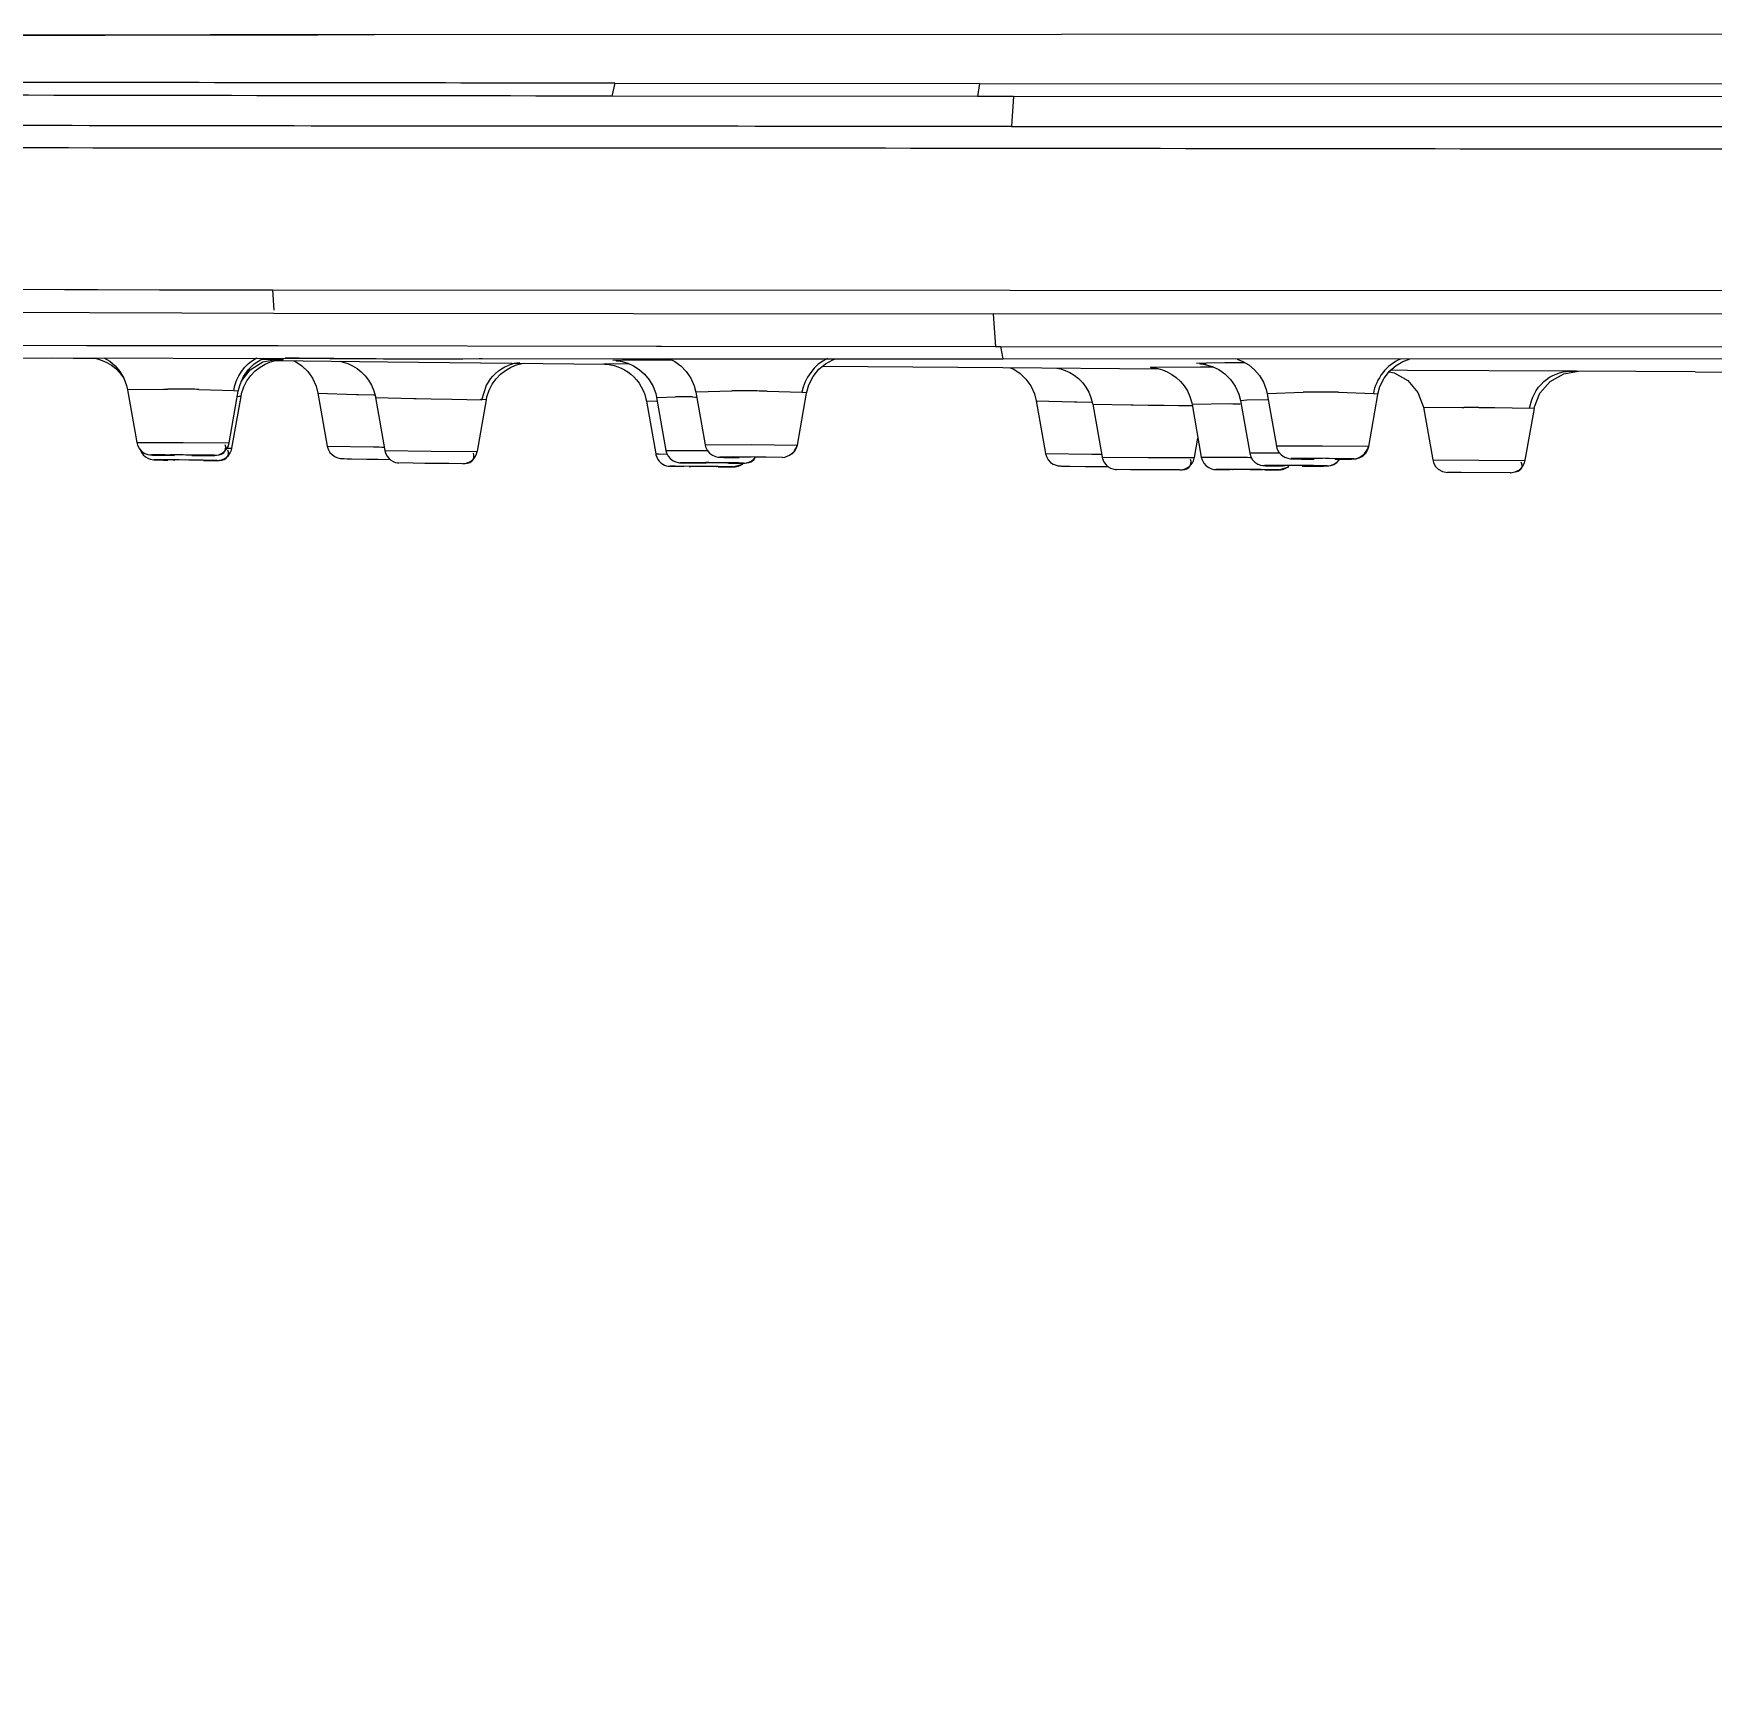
# Model space of a CAD drawing. Header units: millimetres. Extents: x 5438 to 6032, y -2661 to -1821.
# Drawn here: x 5602.8 to 5616.81, y -2105.21 to -2091.33 of the extents above; entities that cross this region are included whole.
import ezdxf

# ---------------------------------------------------------------- set-up
doc = ezdxf.new("R2010")
doc.units = ezdxf.units.MM
doc.header["$LTSCALE"] = 0.1
doc.layers.get('0').update_dxf_attribs({"lineweight": 15})
doc.layers.add('DIM', color=3, linetype='Continuous', lineweight=9)
doc.styles.get("Standard").update_dxf_attribs({"font": 'arial.ttf'})
doc.dimstyles.new('ISO-25', dxfattribs={"dimtxt": 2.5, "dimasz": 2.5, "dimexe": 1.25, "dimexo": 0.625, "dimtad": 1, "dimlfac": 5, "dimtxsty": 'Standard', "dimcen": 2.5, "dimadec": 0, "dimazin": 0, "dimtfac": 1, "dimtmove": 0, "dimatfit": 3, "dimfxl": 0, "dimarcsym": 0})

# ---------------------------------------------------------------- blocks, each defined once
blk = doc.blocks.new('*D113')
at = {"layer": 'Defpoints', "color": 0}
for p in [(5589.715, -2093.261), (5656.561, -2093.262), (5656.561, -2117.837)]:
    blk.add_point(p, dxfattribs=at)
at = {"layer": 'DIM', "color": 0, "lineweight": -2}
for p, q in [((5589.715, -2093.886), (5589.715, -2119.087)), ((5656.561, -2093.887), (5656.561, -2119.087)), ((5593.715, -2117.837), (5652.561, -2117.837))]:
    blk.add_line(p, q, dxfattribs=at)
at = {"layer": 'DIM', "color": 0}
for points in [[(5593.715, -2117.17), (5593.715, -2118.503), (5589.715, -2117.837)], [(5652.561, -2117.17), (5652.561, -2118.503), (5656.561, -2117.837)]]:
    blk.add_solid(points, dxfattribs=at)
at = {"layer": 'DIM', "color": 0, "insert": (5636.616, -2115.169), "char_height": 4, "attachment_point": 5}
blk.add_mtext('267.5', dxfattribs=at)

msp = doc.modelspace()

# ---------------------------------------------------------------- linework, layer by layer
at = {"color": 7, "linetype": 'Continuous'}
for p, q in [((5605.6451, -2091.3342), (5604.2767, -2091.336)), ((5605.645, -2091.3342), (5623.3504, -2091.3253)), ((5607.6521, -2091.7399), (5607.629, -2091.8482)), ((5607.6522, -2091.7398), (5610.7009, -2091.7423)), ((5610.701, -2091.7422), (5610.682, -2091.8508)), ((5610.701, -2091.7422), (5622.9266, -2091.7467)), ((5610.682, -2091.8508), (5607.6291, -2091.8484)), ((5610.984, -2091.851), (5610.682, -2091.8508)), ((5610.9841, -2091.8504), (5610.9674, -2092.1)), ((5622.9263, -2091.8548), (5610.984, -2091.8508)), ((5610.9673, -2092.1014), (5623.0856, -2092.1055)), ((5602.177, -2093.4619), (5603.0549, -2093.4641)), ((5603.0549, -2093.4641), (5603.2875, -2093.4647)), ((5603.2875, -2093.4647), (5603.3341, -2093.4648)), ((5603.3341, -2093.4648), (5603.8498, -2093.4661)), ((5603.8498, -2093.4661), (5604.0417, -2093.4666)), ((5604.0417, -2093.4666), (5604.076, -2093.4667)), ((5604.076, -2093.4667), (5604.2369, -2093.4671)), ((5604.2369, -2093.4671), (5604.619, -2093.468)), ((5604.619, -2093.468), (5604.7935, -2093.4685)), ((5604.7935, -2093.4659), (5604.8058, -2093.6358)), ((5604.7935, -2093.4665), (5623.1378, -2093.4765)), ((5604.8044, -2093.6642), (5597.9483, -2093.6448)), ((5610.8152, -2093.6699), (5604.8044, -2093.6638)), ((5623.1378, -2093.6717), (5610.8148, -2093.6679)), ((5610.815, -2093.6695), (5610.8334, -2093.9414)), ((5601.9827, -2093.9298), (5603.243, -2093.9316)), ((5603.243, -2093.9316), (5603.2889, -2093.9316)), ((5603.2889, -2093.9316), (5604.8417, -2093.9337)), ((5604.8417, -2093.9337), (5608.002, -2093.9386)), ((5602.6514, -2094.0355), (5605.2731, -2094.0398)), ((5602.9432, -2094.036), (5603.3102, -2094.0406)), ((5603.3713, -2094.0573), (5603.4102, -2094.075)), ((5603.3849, -2094.0347), (5603.4333, -2094.0645)), ((5604.6079, -2094.1354), (5604.7129, -2094.0688)), ((5604.6945, -2094.0511), (5604.7213, -2094.0389)), ((5604.7048, -2094.049), (5604.886, -2094.0476)), ((5604.7129, -2094.0688), (5604.8325, -2094.0463)), ((5604.8164, -2094.0581), (5605.7554, -2094.069)), ((5604.8325, -2094.0463), (5604.8721, -2094.0472)), ((5604.8776, -2094.0494), (5604.8826, -2094.0491)), ((5605.2731, -2094.0398), (5608.0429, -2094.0427)), ((5605.7554, -2094.069), (5607.5689, -2094.0875)), ((5605.8382, -2094.0431), (5605.8799, -2094.0433)), ((5605.8799, -2094.0433), (5606.3841, -2094.0436)), ((5606.3841, -2094.0436), (5606.5199, -2094.042)), ((5606.5199, -2094.042), (5606.5445, -2094.0412)), ((5607.7162, -2094.0559), (5607.6373, -2094.0589)), ((5607.7065, -2094.0614), (5607.6687, -2094.0604)), ((5608.0923, -2094.055), (5607.7162, -2094.0559)), ((5608.002, -2093.9386), (5608.0427, -2093.9387)), ((5608.0427, -2093.9387), (5610.8334, -2093.9407)), ((5608.0429, -2094.0427), (5610.8965, -2094.0449)), ((5608.1284, -2094.0551), (5608.0923, -2094.055)), ((5608.1008, -2094.0402), (5608.1534, -2094.0664)), ((5608.1534, -2094.0664), (5608.2039, -2094.1026)), ((5609.4141, -2094.0847), (5609.4734, -2094.052)), ((5609.4734, -2094.052), (5609.4971, -2094.0438)), ((5610.8334, -2093.9414), (5610.878, -2093.9421)), ((5610.8965, -2094.0449), (5610.878, -2093.9415)), ((5610.878, -2093.9421), (5623.1378, -2093.9464)), ((5623.1378, -2094.0492), (5610.8966, -2094.0449)), ((5612.8527, -2094.0456), (5612.9004, -2094.0653)), ((5612.9004, -2094.0653), (5612.9501, -2094.0949)), ((5614.1799, -2094.1006), (5614.2372, -2094.0672)), ((5614.2372, -2094.0672), (5614.291, -2094.0469)), ((5604.5321, -2094.2345), (5604.6079, -2094.1354)), ((5604.6498, -2094.1439), (5604.6907, -2094.1122)), ((5606.6613, -2094.2118), (5606.6984, -2094.173)), ((5607.7747, -2094.0876), (5607.5672, -2094.0864)), ((5607.5998, -2094.0874), (5607.5779, -2094.087)), ((5607.7619, -2094.081), (5607.8102, -2094.1026)), ((5607.8102, -2094.1026), (5607.8579, -2094.1329)), ((5607.8579, -2094.1329), (5607.9024, -2094.1721)), ((5609.3904, -2094.1044), (5610.8958, -2094.1174)), ((5610.8958, -2094.1174), (5612.1958, -2094.1266)), ((5610.9571, -2094.1179), (5610.987, -2094.1315)), ((5612.5455, -2094.1141), (5612.126, -2094.1165)), ((5612.1796, -2094.1177), (5612.1358, -2094.1167)), ((5612.5929, -2094.0798), (5612.5138, -2094.084)), ((5612.5644, -2094.1141), (5612.5455, -2094.1141)), ((5612.5828, -2094.087), (5612.5508, -2094.086)), ((5612.5895, -2094.1142), (5612.5644, -2094.1141)), ((5612.5828, -2094.087), (5612.5914, -2094.0872)), ((5612.6546, -2094.1144), (5612.5895, -2094.1142)), ((5612.7484, -2094.078), (5612.5929, -2094.0798)), ((5612.6445, -2094.108), (5612.699, -2094.134)), ((5612.699, -2094.134), (5612.7507, -2094.1701)), ((5612.7507, -2094.1701), (5612.7976, -2094.2169)), ((5614.1216, -2094.153), (5614.1644, -2094.1605)), ((5614.2764, -2094.1405), (5614.1317, -2094.1397)), ((5614.1644, -2094.1605), (5614.2783, -2094.2248)), ((5615.6346, -2094.1478), (5614.2764, -2094.1405)), ((5615.5828, -2094.1684), (5615.7054, -2094.1483)), ((5615.6884, -2094.1481), (5615.6275, -2094.1478)), ((5615.6382, -2094.1479), (5615.6983, -2094.1482)), ((5616.6793, -2094.1527), (5615.6884, -2094.1481)), ((5616.6793, -2094.1527), (5617.3096, -2094.155)), ((5603.5818, -2094.3027), (5603.6595, -2094.7434)), ((5603.5857, -2094.3012), (5603.8826, -2094.2961)), ((5603.8826, -2094.2961), (5603.9197, -2094.2963)), ((5604.1791, -2094.2991), (5604.4691, -2094.3083)), ((5604.4315, -2094.7469), (5604.508, -2094.3134)), ((5604.4691, -2094.3083), (5604.5007, -2094.3099)), ((5604.5076, -2094.3133), (5604.5221, -2094.2574)), ((5605.1729, -2094.3297), (5605.2512, -2094.7737)), ((5605.1729, -2094.3297), (5605.4932, -2094.3407)), ((5605.4932, -2094.3407), (5605.513, -2094.3411)), ((5605.513, -2094.3411), (5605.6378, -2094.344)), ((5605.6378, -2094.344), (5605.6552, -2094.3444)), ((5606.5411, -2094.3852), (5606.5815, -2094.2644)), ((5608.3293, -2094.3227), (5608.4068, -2094.7621)), ((5608.3333, -2094.3207), (5608.6302, -2094.3118)), ((5608.9269, -2094.3136), (5609.2169, -2094.3235)), ((5609.1789, -2094.7644), (5609.2555, -2094.3297)), ((5609.2169, -2094.3235), (5609.2483, -2094.3253)), ((5609.2552, -2094.3296), (5609.2743, -2094.2609)), ((5613.1024, -2094.3358), (5613.1798, -2094.7745)), ((5613.1064, -2094.3335), (5613.4033, -2094.322)), ((5613.7002, -2094.3231), (5613.9902, -2094.3336)), ((5613.9518, -2094.7762), (5614.0286, -2094.3406)), ((5613.9902, -2094.3336), (5614.0214, -2094.3357)), ((5614.0283, -2094.3405), (5614.0456, -2094.2764)), ((5604.4547, -2094.7898), (5604.5307, -2094.3584)), ((5604.5021, -2094.3555), (5604.5264, -2094.3574)), ((5604.5264, -2094.3574), (5604.5139, -2094.358)), ((5605.6546, -2094.3671), (5605.7328, -2094.8107)), ((5605.6546, -2094.3671), (5605.9748, -2094.374)), ((5605.9748, -2094.374), (5605.9944, -2094.3744)), ((5605.9944, -2094.3744), (5606.1194, -2094.3769)), ((5606.1194, -2094.3769), (5606.2928, -2094.3802)), ((5606.2928, -2094.3802), (5606.5411, -2094.3852)), ((5606.5049, -2094.8167), (5606.5808, -2094.3861)), ((5606.5808, -2094.3861), (5606.529, -2094.3849)), ((5607.9169, -2094.3963), (5608.0043, -2094.3951)), ((5607.9169, -2094.3964), (5607.9949, -2094.8386)), ((5608.0024, -2094.3682), (5608.0801, -2094.809)), ((5608.0063, -2094.3668), (5608.1609, -2094.3627)), ((5608.3032, -2094.3628), (5608.3279, -2094.3629)), ((5608.3279, -2094.3629), (5608.3404, -2094.363)), ((5611.1735, -2094.394), (5611.2514, -2094.8356)), ((5611.1735, -2094.394), (5611.4934, -2094.4025)), ((5611.4934, -2094.4025), (5611.5126, -2094.4028)), ((5611.5126, -2094.4028), (5611.6378, -2094.4047)), ((5611.646, -2094.4239), (5611.7238, -2094.8652)), ((5611.646, -2094.4239), (5611.9657, -2094.4287)), ((5611.9657, -2094.4287), (5611.985, -2094.4289)), ((5611.985, -2094.4289), (5612.1102, -2094.4306)), ((5612.1102, -2094.4306), (5612.2419, -2094.4322)), ((5612.2419, -2094.4322), (5612.3622, -2094.4336)), ((5612.3622, -2094.4336), (5612.4776, -2094.4351)), ((5612.4753, -2094.4254), (5612.553, -2094.8658)), ((5612.7956, -2094.4213), (5612.4756, -2094.4253)), ((5612.8797, -2094.3931), (5612.9572, -2094.8327)), ((5612.8836, -2094.3915), (5612.9346, -2094.3878)), ((5612.9346, -2094.3878), (5613.1073, -2094.3848)), ((5614.4089, -2094.4491), (5614.4865, -2094.8893)), ((5614.4089, -2094.4491), (5614.7282, -2094.4492)), ((5614.7282, -2094.4492), (5614.7475, -2094.4493)), ((5614.8728, -2094.4504), (5615.0047, -2094.4518)), ((5615.0047, -2094.4518), (5615.2955, -2094.4563)), ((5615.2586, -2094.8921), (5615.3352, -2094.458)), ((5615.3352, -2094.458), (5615.2834, -2094.4563)), ((5615.3348, -2094.4579), (5615.3372, -2094.4459)), ((5603.6596, -2094.7435), (5604.0458, -2094.7436)), ((5604.0458, -2094.7436), (5604.4291, -2094.7467)), ((5604.4248, -2094.7707), (5604.4315, -2094.7469)), ((5605.2513, -2094.7737), (5605.6378, -2094.7802)), ((5608.4069, -2094.7621), (5608.7931, -2094.7607)), ((5608.7931, -2094.7608), (5609.1764, -2094.7642)), ((5609.1722, -2094.7881), (5609.1788, -2094.7644)), ((5612.4959, -2094.8692), (5612.5247, -2094.7055)), ((5613.5659, -2094.7726), (5613.1798, -2094.7745)), ((5613.9493, -2094.7758), (5613.5659, -2094.7726)), ((5603.7723, -2094.8465), (5603.773, -2094.8465)), ((5603.773, -2094.8465), (5603.7834, -2094.847)), ((5603.783, -2094.8464), (5603.7818, -2094.8466)), ((5603.782, -2094.8468), (5603.7834, -2094.847)), ((5603.8953, -2094.8453), (5603.783, -2094.8464)), ((5603.7834, -2094.847), (5603.8219, -2094.8483)), ((5603.7984, -2094.8876), (5603.8015, -2094.8878)), ((5603.8015, -2094.8878), (5603.806, -2094.8879)), ((5603.8058, -2094.8877), (5603.8045, -2094.8877)), ((5603.8046, -2094.8878), (5603.806, -2094.8879)), ((5603.9184, -2094.888), (5603.8058, -2094.8877)), ((5603.806, -2094.8879), (5603.8443, -2094.8887)), ((5603.8571, -2094.849), (5603.9753, -2094.8505)), ((5604.306, -2094.8498), (5603.8953, -2094.8453)), ((5603.9208, -2094.8477), (5603.9218, -2094.8478)), ((5604.0458, -2094.8472), (5603.9378, -2094.8472)), ((5603.9441, -2094.8892), (5603.945, -2094.8892)), ((5604.005, -2094.8893), (5603.9609, -2094.8891)), ((5603.9609, -2094.8891), (5603.9764, -2094.8894)), ((5604.0691, -2094.8899), (5604.005, -2094.8893)), ((5604.1186, -2094.8898), (5604.0148, -2094.8888)), ((5604.1699, -2094.8491), (5604.0683, -2094.8476)), ((5604.12, -2094.8515), (5604.2298, -2094.8515)), ((5604.1932, -2094.8916), (5604.1273, -2094.8905)), ((5604.1708, -2094.8492), (5604.1699, -2094.8491)), ((5604.1941, -2094.8917), (5604.1932, -2094.8916)), ((5604.3288, -2094.8929), (5604.2151, -2094.891)), ((5604.2157, -2094.8928), (5604.329, -2094.8931)), ((5604.2298, -2094.8515), (5604.2502, -2094.8515)), ((5604.2502, -2094.8515), (5604.283, -2094.8512)), ((5604.4157, -2094.7895), (5604.4372, -2094.7897)), ((5604.4372, -2094.7897), (5604.4523, -2094.7898)), ((5605.4179, -2094.8788), (5605.4539, -2094.8796)), ((5605.4539, -2094.8796), (5605.5808, -2094.8817)), ((5605.5808, -2094.8817), (5605.677, -2094.8829)), ((5605.677, -2094.8829), (5605.7754, -2094.8838)), ((5605.7329, -2094.8107), (5606.1194, -2094.8157)), ((5605.9689, -2094.916), (5605.8559, -2094.9141)), ((5606.1194, -2094.8157), (5606.5026, -2094.8169)), ((5607.995, -2094.8386), (5608.0244, -2094.839)), ((5608.0031, -2094.866), (5608.0129, -2094.8844)), ((5608.0244, -2094.839), (5608.0871, -2094.8395)), ((5608.0802, -2094.809), (5608.3188, -2094.809)), ((5608.1947, -2094.9121), (5608.2096, -2094.9129)), ((5608.1947, -2094.9121), (5608.2023, -2094.9126)), ((5608.4123, -2094.9115), (5608.2036, -2094.912)), ((5608.2039, -2094.9125), (5608.4134, -2094.9158)), ((5608.2442, -2094.9138), (5608.2793, -2094.9143)), ((5608.2793, -2094.9143), (5608.4124, -2094.9158)), ((5608.3188, -2094.809), (5608.4056, -2094.8093)), ((5608.3415, -2094.9132), (5608.3424, -2094.9133)), ((5608.4664, -2094.913), (5608.3582, -2094.9128)), ((5608.3582, -2094.9128), (5608.3737, -2094.9132)), ((5608.4056, -2094.8093), (5608.4254, -2094.8094)), ((5608.5165, -2094.8649), (5608.531, -2094.8658)), ((5608.5905, -2094.9147), (5608.5166, -2094.9134)), ((5608.5296, -2094.8655), (5608.531, -2094.8658)), ((5608.6426, -2094.8629), (5608.5306, -2094.865)), ((5608.531, -2094.8658), (5608.5696, -2094.8674)), ((5608.5696, -2094.8674), (5608.6445, -2094.8688)), ((5608.5914, -2094.9149), (5608.5905, -2094.9147)), ((5608.6042, -2094.8682), (5608.692, -2094.8694)), ((5609.0536, -2094.8673), (5608.6426, -2094.8629)), ((5608.6681, -2094.8661), (5608.6691, -2094.8663)), ((5608.7931, -2094.8649), (5608.685, -2094.8653)), ((5608.7266, -2094.9155), (5608.6878, -2094.9143)), ((5608.728, -2094.9157), (5608.7266, -2094.9155)), ((5608.7269, -2094.916), (5608.7281, -2094.9158)), ((5608.917, -2094.8669), (5608.8155, -2094.8654)), ((5608.918, -2094.8671), (5608.917, -2094.8669)), ((5611.2515, -2094.8356), (5611.6378, -2094.841)), ((5611.6378, -2094.8411), (5611.7209, -2094.8414)), ((5611.7238, -2094.8653), (5612.1102, -2094.8693)), ((5612.1102, -2094.8693), (5612.4936, -2094.8694)), ((5612.5531, -2094.8658), (5612.9393, -2094.867)), ((5612.9393, -2094.867), (5612.9572, -2094.8671)), ((5613.0693, -2094.8318), (5612.9572, -2094.8327)), ((5612.9572, -2094.8671), (5612.9702, -2094.8671)), ((5613.1955, -2094.8318), (5613.1784, -2094.8318)), ((5613.2067, -2094.8319), (5613.1955, -2094.8318)), ((5613.2862, -2094.8769), (5613.2867, -2094.877)), ((5613.2867, -2094.877), (5613.3041, -2094.8783)), ((5613.3027, -2094.8779), (5613.3041, -2094.8782)), ((5613.4156, -2094.8746), (5613.3037, -2094.8773)), ((5613.3041, -2094.8782), (5613.3428, -2094.8802)), ((5613.3428, -2094.8802), (5613.4178, -2094.8816)), ((5613.3648, -2094.8808), (5613.3908, -2094.8813)), ((5613.3908, -2094.8813), (5613.4956, -2094.8825)), ((5613.8267, -2094.8789), (5613.4156, -2094.8746)), ((5613.4409, -2094.8783), (5613.442, -2094.8785)), ((5613.5659, -2094.8766), (5613.4579, -2094.8773)), ((5613.6899, -2094.8788), (5613.5883, -2094.8771)), ((5613.6678, -2094.8829), (5613.736, -2094.8824)), ((5613.6909, -2094.879), (5613.6899, -2094.8788)), ((5613.736, -2094.8824), (5613.7637, -2094.8821)), ((5613.9445, -2094.8014), (5613.9517, -2094.7761)), ((5614.4866, -2094.8893), (5614.8728, -2094.8917)), ((5614.8728, -2094.8917), (5615.2563, -2094.8922)), ((5606.0654, -2094.9173), (5605.9689, -2094.916)), ((5606.1693, -2094.9185), (5606.0654, -2094.9173)), ((5606.2657, -2094.9194), (5606.1693, -2094.9185)), ((5606.3789, -2094.9201), (5606.2657, -2094.9194)), ((5608.1166, -2094.9419), (5608.1184, -2094.9419)), ((5608.1184, -2094.9419), (5608.117, -2094.9418)), ((5608.1563, -2094.9419), (5608.1182, -2094.9418)), ((5608.1184, -2094.9419), (5608.2312, -2094.9432)), ((5608.3274, -2094.9432), (5608.1563, -2094.9419)), ((5608.2564, -2094.9431), (5608.2572, -2094.9431)), ((5608.3813, -2094.944), (5608.2731, -2094.9431)), ((5608.2731, -2094.9431), (5608.2886, -2094.9433)), ((5608.4312, -2094.9442), (5608.3274, -2094.9432)), ((5608.4397, -2094.9445), (5608.4041, -2094.9442)), ((5608.5168, -2094.945), (5608.4312, -2094.9442)), ((5608.5055, -2094.9453), (5608.4397, -2094.9445)), ((5608.5063, -2094.9453), (5608.5055, -2094.9453)), ((5608.5277, -2094.9451), (5608.5168, -2094.945)), ((5608.5169, -2094.9458), (5608.528, -2094.9459)), ((5608.6026, -2094.9459), (5608.5277, -2094.9451)), ((5608.528, -2094.9459), (5608.603, -2094.9464)), ((5608.6021, -2094.9169), (5608.6485, -2094.9169)), ((5608.6412, -2094.9465), (5608.6026, -2094.9459)), ((5608.603, -2094.9464), (5608.6414, -2094.9466)), ((5608.6412, -2094.9465), (5608.7236, -2094.9241)), ((5608.6412, -2094.9465), (5608.6426, -2094.9466)), ((5608.6434, -2094.9466), (5608.6587, -2094.9457)), ((5608.6485, -2094.9169), (5608.6998, -2094.9167)), ((5608.6587, -2094.9457), (5608.6713, -2094.9435)), ((5608.6888, -2094.9167), (5608.7269, -2094.916)), ((5608.6998, -2094.9167), (5608.7284, -2094.9162)), ((5611.4184, -2094.9405), (5611.4544, -2094.9412)), ((5611.4544, -2094.9412), (5611.5815, -2094.9428)), ((5611.5815, -2094.9428), (5611.6778, -2094.9436)), ((5611.6778, -2094.9436), (5611.7783, -2094.944)), ((5611.9604, -2094.9702), (5611.8473, -2094.9686)), ((5612.0569, -2094.9711), (5611.9604, -2094.9702)), ((5612.1608, -2094.9719), (5612.0569, -2094.9711)), ((5612.2572, -2094.9724), (5612.1608, -2094.9719)), ((5612.3703, -2094.9726), (5612.2572, -2094.9724)), ((5612.6714, -2094.9691), (5612.6769, -2094.9692)), ((5612.8856, -2094.9689), (5612.6767, -2094.9689)), ((5612.6769, -2094.9692), (5612.7899, -2094.9709)), ((5612.8143, -2094.9699), (5612.8152, -2094.9699)), ((5612.9393, -2094.9699), (5612.8313, -2094.9696)), ((5613.0634, -2094.9712), (5612.9975, -2094.9703)), ((5613.0643, -2094.9713), (5613.0634, -2094.9712)), ((5613.0698, -2094.9357), (5613.0813, -2094.9363)), ((5613.081, -2094.9357), (5613.0798, -2094.9359)), ((5613.0799, -2094.9361), (5613.0813, -2094.9363)), ((5613.1187, -2094.9346), (5613.081, -2094.9357)), ((5613.0813, -2094.9363), (5613.1198, -2094.9376)), ((5613.1004, -2094.9372), (5613.1546, -2094.9383)), ((5613.1546, -2094.9383), (5613.2392, -2094.9393)), ((5613.1997, -2094.972), (5613.161, -2094.9711)), ((5613.1617, -2094.9726), (5613.1999, -2094.9723)), ((5613.1997, -2094.972), (5613.2848, -2094.9469)), ((5613.2011, -2094.9721), (5613.1997, -2094.972)), ((5613.1999, -2094.9723), (5613.2011, -2094.9722)), ((5613.2185, -2094.9366), (5613.2194, -2094.9368)), ((5613.3434, -2094.9358), (5613.2352, -2094.936)), ((5613.2352, -2094.936), (5613.2507, -2094.9365)), ((5613.3947, -2094.9402), (5613.5662, -2094.9396)), ((5613.4674, -2094.9376), (5613.4014, -2094.9362)), ((5613.4578, -2094.9402), (5613.5363, -2094.94)), ((5613.4684, -2094.9377), (5613.4674, -2094.9376)), ((5613.604, -2094.938), (5613.49, -2094.9355)), ((5613.5363, -2094.94), (5613.5739, -2094.9396)), ((5613.5662, -2094.9396), (5613.6043, -2094.9386)), ((5614.7232, -2094.9931), (5614.6089, -2094.9925)), ((5615.1349, -2094.9954), (5614.7232, -2094.9931)), ((5615.1333, -2094.9954), (5615.188, -2094.9868))]:
    msp.add_line(p, q, dxfattribs=at)
for points in [[(5604.2767, -2091.336), (5603.2415, -2091.3378), (5602.2376, -2091.3399)], [(5603.2944, -2094.0365), (5603.3319, -2094.0444), (5603.3713, -2094.0573)], [(5603.4333, -2094.0645), (5603.4787, -2094.1034), (5603.5185, -2094.1508), (5603.5507, -2094.2053), (5603.5738, -2094.2664), (5603.582, -2094.3027)], [(5604.5221, -2094.2574), (5604.5521, -2094.1912), (5604.5927, -2094.1341), (5604.6412, -2094.087), (5604.6945, -2094.0511)], [(5604.6907, -2094.1122), (5604.7336, -2094.0874), (5604.7773, -2094.0691), (5604.8191, -2094.0573), (5604.8553, -2094.0513), (5604.8776, -2094.0494)], [(5604.9703, -2094.0599), (5604.9867, -2094.0674), (5605.0394, -2094.1029), (5605.0875, -2094.1494), (5605.128, -2094.2062), (5605.1583, -2094.2722), (5605.1732, -2094.3296)], [(5605.3563, -2094.0644), (5605.3848, -2094.0706), (5605.4239, -2094.0837), (5605.4625, -2094.1016), (5605.4999, -2094.1245), (5605.5353, -2094.1524), (5605.5678, -2094.1853), (5605.5966, -2094.2228), (5605.6209, -2094.2643), (5605.64, -2094.3099), (5605.6534, -2094.3592), (5605.6548, -2094.367)], [(5607.6649, -2094.06), (5607.666, -2094.06), (5607.6791, -2094.0613), (5607.7153, -2094.0674), (5607.7619, -2094.081)], [(5603.4102, -2094.075), (5603.4479, -2094.0978), (5603.4837, -2094.1257)], [(5603.4837, -2094.1257), (5603.5166, -2094.1586), (5603.5441, -2094.1941)], [(5604.5543, -2094.2774), (5604.5802, -2094.2272), (5604.6125, -2094.1825), (5604.6498, -2094.1439)], [(5606.6036, -2094.307), (5606.6292, -2094.2566), (5606.6613, -2094.2118)], [(5606.6984, -2094.173), (5606.739, -2094.1411), (5606.7815, -2094.1162), (5606.8245, -2094.0978), (5606.8664, -2094.0857), (5606.8958, -2094.0806)], [(5607.5614, -2094.0868), (5607.5611, -2094.0868), (5607.5627, -2094.0869), (5607.5718, -2094.0873), (5607.5923, -2094.0892), (5607.6191, -2094.0934), (5607.6484, -2094.1002), (5607.6773, -2094.1095)], [(5607.6773, -2094.1095), (5607.7059, -2094.1215), (5607.734, -2094.136)], [(5607.734, -2094.136), (5607.7612, -2094.1531), (5607.7873, -2094.1729)], [(5607.7873, -2094.1729), (5607.812, -2094.1953), (5607.835, -2094.2203), (5607.8559, -2094.2477)], [(5607.9024, -2094.1721), (5607.9415, -2094.2196), (5607.9728, -2094.274), (5607.9951, -2094.3346), (5608.0026, -2094.3681)], [(5608.2039, -2094.1026), (5608.2497, -2094.1493), (5608.288, -2094.2054), (5608.3164, -2094.2704), (5608.3296, -2094.3226)], [(5609.2743, -2094.2609), (5609.3102, -2094.1905), (5609.3581, -2094.1311), (5609.4141, -2094.0847)], [(5610.987, -2094.1315), (5611.0398, -2094.1671), (5611.088, -2094.2136), (5611.1286, -2094.2704), (5611.1589, -2094.3365), (5611.1738, -2094.3939)], [(5611.3453, -2094.1207), (5611.3763, -2094.1274), (5611.4154, -2094.1405), (5611.4539, -2094.1585), (5611.4913, -2094.1814), (5611.5267, -2094.2093), (5611.5592, -2094.2422), (5611.588, -2094.2797), (5611.6123, -2094.3212), (5611.6314, -2094.3668), (5611.6448, -2094.4161), (5611.6462, -2094.4238)], [(5612.1301, -2094.1165), (5612.1305, -2094.1165), (5612.1373, -2094.117), (5612.1583, -2094.1192), (5612.1908, -2094.1252), (5612.2284, -2094.136)], [(5612.2284, -2094.136), (5612.2683, -2094.1523), (5612.3071, -2094.1738), (5612.3442, -2094.2006)], [(5612.3442, -2094.2006), (5612.3788, -2094.2329), (5612.4099, -2094.2704), (5612.4365, -2094.3126), (5612.4577, -2094.3595), (5612.4728, -2094.411), (5612.4756, -2094.4254)], [(5612.5471, -2094.0855), (5612.5478, -2094.0856), (5612.5605, -2094.0869), (5612.5947, -2094.0929), (5612.6445, -2094.108)], [(5612.9501, -2094.0949), (5612.9976, -2094.1349), (5613.0389, -2094.1835), (5613.0718, -2094.2393), (5613.0949, -2094.3014), (5613.1027, -2094.3357)], [(5614.0456, -2094.2764), (5614.0798, -2094.2068), (5614.1259, -2094.1475), (5614.1799, -2094.1006)], [(5615.3372, -2094.4459), (5615.3822, -2094.3308), (5615.468, -2094.2319), (5615.5828, -2094.1684)], [(5603.5857, -2094.3012), (5603.5834, -2094.3017), (5603.5821, -2094.3022), (5603.5818, -2094.3027)], [(5604.5304, -2094.3583), (5604.5358, -2094.3331), (5604.5543, -2094.2774)], [(5606.5805, -2094.386), (5606.5854, -2094.3626), (5606.6036, -2094.307)], [(5607.8559, -2094.2477), (5607.8745, -2094.2772), (5607.8904, -2094.3089), (5607.9036, -2094.3427), (5607.9136, -2094.3786), (5607.9172, -2094.3963)], [(5612.7976, -2094.2169), (5612.8369, -2094.2733), (5612.8661, -2094.3387), (5612.8799, -2094.393)], [(5614.2783, -2094.2248), (5614.363, -2094.324), (5614.4092, -2094.4491)], [(5603.6596, -2094.7434), (5603.666, -2094.7666), (5603.6816, -2094.7953), (5603.703, -2094.8181), (5603.7275, -2094.8339), (5603.7518, -2094.8429), (5603.7699, -2094.8462), (5603.773, -2094.8465)], [(5604.3671, -2094.8355), (5604.3898, -2094.8201), (5604.4098, -2094.7982), (5604.4248, -2094.7707)], [(5605.2513, -2094.7736), (5605.2583, -2094.7984), (5605.2737, -2094.826), (5605.2935, -2094.8473), (5605.3158, -2094.8624), (5605.3389, -2094.8719), (5605.3581, -2094.876), (5605.3679, -2094.877), (5605.3746, -2094.8774), (5605.382, -2094.8777), (5605.3915, -2094.878), (5605.4179, -2094.8788)], [(5608.4069, -2094.7621), (5608.4112, -2094.7792), (5608.4248, -2094.8079), (5608.4452, -2094.8323), (5608.4698, -2094.85), (5608.4946, -2094.8604), (5608.5139, -2094.8646), (5608.5165, -2094.8649)], [(5613.1798, -2094.7745), (5613.1846, -2094.7929), (5613.1996, -2094.8231), (5613.2234, -2094.8493), (5613.2515, -2094.8668), (5613.2772, -2094.8753), (5613.2862, -2094.8769)], [(5603.6875, -2094.8031), (5603.6987, -2094.8274), (5603.7139, -2094.8475), (5603.7315, -2094.8634), (5603.7507, -2094.875), (5603.7701, -2094.8826), (5603.7879, -2094.8865), (5603.7984, -2094.8876)], [(5603.7723, -2094.8465), (5603.7745, -2094.8467), (5603.7829, -2094.8472), (5603.7918, -2094.8476), (5603.8032, -2094.8479), (5603.8178, -2094.8483), (5603.8571, -2094.849)], [(5604.283, -2094.8512), (5604.2949, -2094.851), (5604.3041, -2094.8507), (5604.3121, -2094.8504), (5604.3231, -2094.8494), (5604.3438, -2094.8451), (5604.3671, -2094.8355)], [(5604.3064, -2094.8504), (5604.3075, -2094.8502), (5604.3074, -2094.85), (5604.306, -2094.8498)], [(5604.329, -2094.8931), (5604.3302, -2094.8931), (5604.3301, -2094.893), (5604.3288, -2094.8929)], [(5604.3336, -2094.8931), (5604.3365, -2094.893), (5604.3487, -2094.8919), (5604.3683, -2094.8876), (5604.3885, -2094.8793), (5604.4078, -2094.8671), (5604.4251, -2094.8509), (5604.4398, -2094.8306), (5604.4504, -2094.8067), (5604.4546, -2094.7898)], [(5605.7329, -2094.8107), (5605.7379, -2094.8301), (5605.7493, -2094.8542), (5605.7646, -2094.8742), (5605.7823, -2094.89), (5605.8016, -2094.9015), (5605.8211, -2094.909), (5605.839, -2094.9128), (5605.8492, -2094.9138), (5605.8522, -2094.914)], [(5606.3827, -2094.9201), (5606.3899, -2094.9198), (5606.4039, -2094.918), (5606.4195, -2094.9142), (5606.4353, -2094.9079), (5606.451, -2094.8991), (5606.4658, -2094.8875), (5606.4791, -2094.8734), (5606.4902, -2094.8571), (5606.4987, -2094.839), (5606.5044, -2094.8191), (5606.5048, -2094.8167)], [(5607.995, -2094.8385), (5607.9963, -2094.8453), (5608.0031, -2094.866)], [(5608.0129, -2094.8844), (5608.0251, -2094.9004), (5608.039, -2094.9137), (5608.0541, -2094.9242), (5608.0697, -2094.9321), (5608.0851, -2094.9375), (5608.0996, -2094.9405), (5608.1108, -2094.9417), (5608.1151, -2094.9419), (5608.1166, -2094.9419)], [(5608.0802, -2094.8089), (5608.0855, -2094.8291), (5608.0994, -2094.8569), (5608.1182, -2094.8789), (5608.1399, -2094.895), (5608.1626, -2094.9055), (5608.1832, -2094.9107), (5608.1947, -2094.9121)], [(5608.2036, -2094.912), (5608.2024, -2094.9122), (5608.2025, -2094.9123), (5608.2039, -2094.9125)], [(5608.2096, -2094.9129), (5608.2187, -2094.9132), (5608.2442, -2094.9138)], [(5608.5164, -2094.8649), (5608.5267, -2094.8659), (5608.5365, -2094.8664), (5608.5484, -2094.8669), (5608.5636, -2094.8673), (5608.5822, -2094.8678), (5608.6042, -2094.8682)], [(5608.5306, -2094.865), (5608.5294, -2094.8653), (5608.5296, -2094.8655)], [(5608.7284, -2094.9162), (5608.7359, -2094.9158), (5608.7502, -2094.9141), (5608.7717, -2094.9083), (5608.7937, -2094.8978)], [(5608.7937, -2094.8978), (5608.8148, -2094.8817), (5608.8288, -2094.8652)], [(5609.054, -2094.868), (5609.0552, -2094.8678), (5609.055, -2094.8675), (5609.0536, -2094.8673)], [(5609.1321, -2094.8417), (5609.1557, -2094.8177), (5609.1722, -2094.7881)], [(5611.2515, -2094.8356), (5611.2584, -2094.8599), (5611.2737, -2094.8877), (5611.2935, -2094.909), (5611.3158, -2094.9242), (5611.3391, -2094.9338), (5611.3584, -2094.9379), (5611.3685, -2094.9389), (5611.3751, -2094.9393), (5611.3826, -2094.9396), (5611.392, -2094.9399), (5611.4184, -2094.9405)], [(5611.7238, -2094.8652), (5611.729, -2094.8848), (5611.7409, -2094.9096), (5611.7568, -2094.9301), (5611.7752, -2094.9459), (5611.795, -2094.9573), (5611.815, -2094.9644), (5611.8327, -2094.9677), (5611.8415, -2094.9685), (5611.8434, -2094.9686)], [(5612.3744, -2094.9726), (5612.3764, -2094.9725), (5612.3863, -2094.9718), (5612.4022, -2094.969), (5612.4187, -2094.9637), (5612.4353, -2094.9557), (5612.4513, -2094.9447), (5612.4659, -2094.9308), (5612.4784, -2094.9143), (5612.4881, -2094.8957), (5612.4947, -2094.875), (5612.4958, -2094.8692)], [(5612.5531, -2094.8658), (5612.5595, -2094.8889), (5612.5741, -2094.9162), (5612.593, -2094.9374), (5612.6145, -2094.9528), (5612.637, -2094.9628), (5612.6577, -2094.9677), (5612.6694, -2094.969), (5612.6714, -2094.9691)], [(5612.9572, -2094.8327), (5612.9634, -2094.8551), (5612.9788, -2094.8839), (5613, -2094.9068), (5613.0245, -2094.9228), (5613.0488, -2094.932), (5613.0671, -2094.9354), (5613.0698, -2094.9357)], [(5613.2862, -2094.877), (5613.2993, -2094.8784), (5613.3107, -2094.8791), (5613.3248, -2094.8797), (5613.3428, -2094.8802), (5613.3648, -2094.8808)], [(5613.3037, -2094.8773), (5613.3025, -2094.8776), (5613.3027, -2094.8779)], [(5613.6173, -2094.938), (5613.6362, -2094.9348), (5613.6603, -2094.926), (5613.6841, -2094.9111)], [(5613.6841, -2094.9111), (5613.7055, -2094.8891), (5613.7092, -2094.8826)], [(5613.7637, -2094.8821), (5613.7875, -2094.8816), (5613.8068, -2094.8811), (5613.8216, -2094.8806), (5613.8333, -2094.8799), (5613.8477, -2094.8782), (5613.8728, -2094.8715), (5613.9014, -2094.8561)], [(5613.8271, -2094.8798), (5613.8283, -2094.8795), (5613.8281, -2094.8792), (5613.8267, -2094.8789)], [(5613.9014, -2094.8561), (5613.9269, -2094.8317), (5613.9445, -2094.8014)], [(5614.4866, -2094.8892), (5614.4919, -2094.9093), (5614.5076, -2094.9397), (5614.533, -2094.9662), (5614.5674, -2094.9852), (5614.6089, -2094.9926)], [(5615.1348, -2094.9954), (5615.1758, -2094.9887), (5615.2106, -2094.9703), (5615.2366, -2094.9439), (5615.2529, -2094.9132), (5615.2586, -2094.8921)], [(5608.6713, -2094.9435), (5608.6848, -2094.9397), (5608.6979, -2094.9343), (5608.7106, -2094.9272), (5608.7226, -2094.9186), (5608.7252, -2094.9162)], [(5612.6767, -2094.9689), (5612.6754, -2094.969), (5612.6755, -2094.9691), (5612.6769, -2094.9692)], [(5613.0693, -2094.9357), (5613.0707, -2094.9358), (5613.0798, -2094.9364), (5613.0889, -2094.9368), (5613.1004, -2094.9372)], [(5613.2057, -2094.9722), (5613.2146, -2094.9715), (5613.2323, -2094.9684), (5613.2526, -2094.9614), (5613.273, -2094.95), (5613.2852, -2094.9397)], [(5613.5739, -2094.9396), (5613.5879, -2094.9394), (5613.5988, -2094.9391), (5613.6075, -2094.9387), (5613.6173, -2094.938)], [(5613.6043, -2094.9386), (5613.6055, -2094.9384), (5613.6054, -2094.9382), (5613.604, -2094.938)]]:
    msp.add_lwpolyline(points, dxfattribs=at)
for centre, radius, start, end in [((5604.361, -2117.5951), 23.5535, 88.85292, 89.14258), ((5606.5779, -1945.1339), 148.9111, 269.354608, 269.533347), ((5606.4948, -1958.2359), 135.8088, 269.523394, 269.722989), ((5607.6796, -2093.7868), 0.2738, 267.02154, 267.73049), ((5606.8793, -2094.3954), 0.3188, 93.38641, 111.48907), ((5612.9961, -2130.7228), 36.6457, 90.12445, 90.38724), ((5603.8097, -2116.1112), 21.8152, 89.37973, 89.7109), ((5603.7905, -2117.6821), 23.3862, 89.04796, 89.37453), ((5608.6763, -2109.1727), 14.861, 90.03699, 90.17768), ((5608.677, -2110.9178), 16.6061, 89.59952, 90.03537), ((5608.6729, -2111.2764), 16.9647, 89.14211, 89.59426), ((5613.4927, -2106.6484), 12.3267, 90.24741, 90.41524), ((5613.4996, -2108.468), 14.1463, 89.73155, 90.24383), ((5613.4979, -2108.5062), 14.1846, 89.18283, 89.72516), ((5608.2239, -2109.5593), 15.1968, 89.70136, 90.2377), ((5612.6766, -2119.6708), 25.2498, 89.5411, 89.7298), ((5614.2943, -2154.3698), 59.9222, 89.446827, 89.566714), ((5603.9913, -2087.0007), 7.8494, 268.76312, 269.30911), ((5604.1454, -2076.676), 18.2153, 269.05301, 269.28784), ((5603.5748, -2142.3441), 47.4573, 89.46888, 89.58525), ((5604.0201, -2105.6292), 10.7391, 89.42807, 89.61784), ((5603.6004, -2142.758), 47.871, 89.26423, 89.37975), ((5605.9988, -2051.3332), 43.4486, 269.52399, 269.64406), ((5608.2603, -2125.2545), 30.3435, 89.517, 89.71298), ((5608.4887, -2100.4554), 5.5421, 89.71156, 89.99714), ((5608.3175, -2118.9337), 24.0224, 89.29577, 89.52626), ((5608.5071, -2104.1495), 9.237, 88.87923, 89.34476), ((5613.1229, -2139.4609), 44.6291, 89.92868, 90.06876), ((5608.6324, -2085.881), 9.0358, 269.88286, 270.35776), ((5612.6551, -2143.2188), 48.2505, 89.60293, 89.72626), ((5612.9481, -2103.5216), 8.5514, 89.66934, 89.9076), ((5612.8688, -2116.6278), 21.6586, 89.22709, 89.6808), ((5613.1287, -2080.5579), 14.4148, 269.83311, 270.13112), ((5613.2037, -2101.9572), 7.0231, 90.08569, 90.69323), ((5613.2708, -2087.7284), 7.2108, 268.8002, 269.3947), ((5613.2423, -2113.4324), 18.4983, 89.86441, 90.15215), ((5613.2342, -2118.7007), 23.7667, 89.61643, 89.87504), ((5613.383, -2099.1503), 4.2141, 89.75001, 90.23249), ((5613.271, -2113.8058), 18.8716, 89.33516, 89.62846)]:
    msp.add_arc(centre, radius, start, end, dxfattribs=at)
for points, knots in [([(5590.2467, -2091.5346), (5590.261, -2091.5216), (5590.3301, -2091.5157), (5590.4583, -2091.4954), (5590.6719, -2091.4824), (5591.1248, -2091.4554), (5591.9724, -2091.4276), (5593.4329, -2091.3958), (5595.5988, -2091.3702), (5598.4891, -2091.3509), (5601.9317, -2091.3395), (5604.3818, -2091.3357), (5605.645, -2091.3342)], [0, 0, 0, 0, 0.0037618, 0.012425, 0.0261286, 0.0449415, 0.1010768, 0.1910388, 0.3295731, 0.5228409, 0.7539831, 1, 1, 1, 1]), ([(5607.6521, -2091.7399), (5606.2805, -2091.7387), (5603.5862, -2091.7356), (5599.7419, -2091.7266), (5596.4213, -2091.7086), (5594.1219, -2091.6857), (5592.7359, -2091.6611), (5592.0125, -2091.6443), (5591.4502, -2091.6266), (5591.0149, -2091.6099), (5590.695, -2091.5901), (5590.4505, -2091.578), (5590.3352, -2091.5545), (5590.2489, -2091.5501), (5590.2467, -2091.5346)], [0, 0, 0, 0, 0.23631, 0.4641934, 0.6623382, 0.8084179, 0.8603408, 0.9012073, 0.9330236, 0.9574228, 0.9758518, 0.9892475, 0.9972986, 1, 1, 1, 1]), ([(5607.629, -2091.848), (5605.369, -2091.846), (5601.1877, -2091.8409), (5595.9142, -2091.8188), (5592.4269, -2091.7713), (5590.8604, -2091.7248), (5590.3869, -2091.692)], [0, 0, 0, 0, 0.3931832, 0.7274542, 0.9174291, 1, 1, 1, 1]), ([(5594.2092, -2092.049), (5595.333, -2092.0713), (5597.8754, -2092.0742), (5603.4613, -2092.0986), (5607.9234, -2092.0961), (5610.9674, -2092.1001)], [0, 0, 0, 0, 0.2012338, 0.4550832, 1, 1, 1, 1]), ([(5619.3103, -2092.294), (5614.8557, -2092.2928), (5608.2245, -2092.2773), (5600.6245, -2092.2848), (5596.693, -2092.257), (5594.9379, -2092.2525), (5594.1518, -2092.237)], [0, 0, 0, 0, 0.5311781, 0.7907286, 0.9062391, 1, 1, 1, 1]), ([(5604.8721, -2094.0472), (5604.8735, -2094.0473), (5604.8738, -2094.0471), (5604.8773, -2094.0475), (5604.8771, -2094.0475)], [0, 0, 0, 0, 0.8500674, 1, 1, 1, 1]), ([(5607.6653, -2094.0602), (5607.6644, -2094.0602), (5607.6641, -2094.0606), (5607.662, -2094.0598), (5607.6621, -2094.0598)], [0, 0, 0, 0, 0.8765522, 1, 1, 1, 1]), ([(5612.1358, -2094.1167), (5612.1355, -2094.1167), (5612.1346, -2094.1169), (5612.1349, -2094.1166), (5612.135, -2094.1166)], [0, 0, 0, 0, 0.8780296, 1, 1, 1, 1]), ([(5612.5434, -2094.0857), (5612.542, -2094.0856), (5612.5415, -2094.086), (5612.5383, -2094.0852), (5612.5385, -2094.0851)], [0, 0, 0, 0, 0.8444286, 1, 1, 1, 1]), ([(5612.5508, -2094.086), (5612.5494, -2094.086), (5612.5469, -2094.0859), (5612.5445, -2094.0858), (5612.5434, -2094.0857)], [0, 0, 0, 0, 0.5454181, 1, 1, 1, 1]), ([(5615.2955, -2094.4563), (5615.3092, -2094.3737), (5615.3881, -2094.2151), (5615.5555, -2094.1475), (5615.6346, -2094.1478)], [0, 0, 0, 0, 0.5144174, 1, 1, 1, 1]), ([(5608.3335, -2094.3207), (5608.3324, -2094.3209), (5608.3312, -2094.3212), (5608.3295, -2094.3222), (5608.3296, -2094.3226)], [0, 0, 0, 0, 0.7072106, 1, 1, 1, 1]), ([(5613.1065, -2094.3335), (5613.1055, -2094.3337), (5613.1042, -2094.334), (5613.1026, -2094.3352), (5613.1026, -2094.3357)], [0, 0, 0, 0, 0.6935269, 1, 1, 1, 1]), ([(5608.0064, -2094.3668), (5608.0055, -2094.367), (5608.0045, -2094.3671), (5608.0025, -2094.3677), (5608.0026, -2094.3681)], [0, 0, 0, 0, 0.7301429, 1, 1, 1, 1]), ([(5612.8838, -2094.3914), (5612.8828, -2094.3916), (5612.8816, -2094.3918), (5612.8798, -2094.3926), (5612.8799, -2094.393)], [0, 0, 0, 0, 0.7192088, 1, 1, 1, 1]), ([(5604.306, -2094.8499), (5604.3325, -2094.85), (5604.3902, -2094.8494), (5604.4094, -2094.7835), (5604.3986, -2094.7629)], [0, 0, 0, 0, 0.5320182, 1, 1, 1, 1]), ([(5604.4291, -2094.7467), (5604.4297, -2094.7467), (5604.4302, -2094.747), (5604.4315, -2094.7467), (5604.4315, -2094.7469)], [0, 0, 0, 0, 0.7522441, 1, 1, 1, 1]), ([(5609.1764, -2094.7641), (5609.177, -2094.7642), (5609.1775, -2094.7644), (5609.1788, -2094.7642), (5609.1788, -2094.7644)], [0, 0, 0, 0, 0.7513743, 1, 1, 1, 1]), ([(5604.3288, -2094.8929), (5604.3553, -2094.8932), (5604.4133, -2094.8928), (5604.4326, -2094.8267), (5604.4217, -2094.806)], [0, 0, 0, 0, 0.5322706, 1, 1, 1, 1]), ([(5606.3827, -2094.9201), (5606.4086, -2094.9198), (5606.4657, -2094.9184), (5606.4826, -2094.8534), (5606.472, -2094.8332)], [0, 0, 0, 0, 0.5317838, 1, 1, 1, 1]), ([(5606.5026, -2094.8169), (5606.5032, -2094.8169), (5606.5037, -2094.8167), (5606.5048, -2094.8169), (5606.5048, -2094.8167)], [0, 0, 0, 0, 0.7439426, 1, 1, 1, 1]), ([(5612.3744, -2094.9726), (5612.4003, -2094.9721), (5612.4571, -2094.9705), (5612.4737, -2094.9058), (5612.4631, -2094.8857)], [0, 0, 0, 0, 0.5315185, 1, 1, 1, 1]), ([(5612.4936, -2094.8694), (5612.4942, -2094.8694), (5612.4947, -2094.8692), (5612.4958, -2094.8694), (5612.4958, -2094.8692)], [0, 0, 0, 0, 0.743409, 1, 1, 1, 1]), ([(5613.9493, -2094.7758), (5613.9499, -2094.7758), (5613.9504, -2094.776), (5613.9518, -2094.7759), (5613.9517, -2094.7761)], [0, 0, 0, 0, 0.7500478, 1, 1, 1, 1]), ([(5615.188, -2094.9868), (5615.2034, -2094.9816), (5615.2384, -2094.9647), (5615.2338, -2094.9234), (5615.2259, -2094.9084)], [0, 0, 0, 0, 0.4888604, 1, 1, 1, 1]), ([(5615.2563, -2094.8922), (5615.2569, -2094.8922), (5615.2574, -2094.892), (5615.2585, -2094.8923), (5615.2586, -2094.8921)], [0, 0, 0, 0, 0.7478172, 1, 1, 1, 1])]:
    msp.add_open_spline(points, degree=3, knots=knots, dxfattribs=at)
for points in [[(5604.4691, -2094.3083), (5604.4878, -2094.1982), (5604.5636, -2094.0858), (5604.6631, -2094.035)], [(5609.4292, -2094.0418), (5609.3214, -2094.0889), (5609.2368, -2094.2076), (5609.2169, -2094.3235)], [(5614.2164, -2094.0464), (5614.1025, -2094.09), (5614.0108, -2094.2135), (5613.9902, -2094.3336)], [(5606.5815, -2094.2644), (5606.6197, -2094.1921), (5606.6864, -2094.1288), (5606.7625, -2094.0987)], [(5609.0536, -2094.8673), (5609.1071, -2094.8674), (5609.167, -2094.8168), (5609.1764, -2094.7642)], [(5604.4523, -2094.7898), (5604.453, -2094.7898), (5604.4537, -2094.7898), (5604.4544, -2094.7898)], [(5608.7266, -2094.9156), (5608.764, -2094.9158), (5608.8204, -2094.9021), (5608.8269, -2094.8653)], [(5613.604, -2094.9381), (5613.6421, -2094.9382), (5613.6834, -2094.9167), (5613.7055, -2094.8856)], [(5613.8267, -2094.8789), (5613.8801, -2094.879), (5613.9399, -2094.8283), (5613.9493, -2094.7758)]]:
    msp.add_open_spline(points, degree=3, dxfattribs=at)

# ---------------------------------------------------------------- dimensions: what is measured, and where the dimension line sits
at = {"layer": 'DIM'}
dim = msp.add_linear_dim(base=(5656.561, -2117.8368), p1=(5589.7146, -2093.2612), p2=(5656.561, -2093.262), text='267.5', dimstyle='ISO-25', override={"dimtxt": 4, "dimasz": 4, "dimlfac": 4, "dimadec": 1, "dimfxl": 1.25}, dxfattribs=at)
dim.commit()
dim.dimension.update_dxf_attribs({"geometry": '*D113', "text_midpoint": (5636.6157, -2117.8368), "dimtype": 160})

doc.saveas('drawing.dxf')
